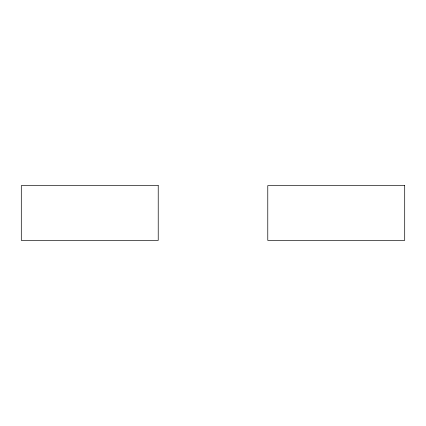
<?xml version="1.0" encoding="UTF-8"?>
<svg xmlns="http://www.w3.org/2000/svg" width="426" height="426" viewBox="0 0 426 426"><rect width="100%" height="100%" fill="white"/><g stroke="black" fill="none" stroke-linecap="round" stroke-linejoin="round"><path stroke-width="0.64" d="M158.227 185.614L21.3 185.614L21.3 240.386L158.227 240.386L158.227 185.614M404.7 185.614L267.773 185.614L267.773 240.386L404.7 240.386L404.7 185.614"/></g></svg>
